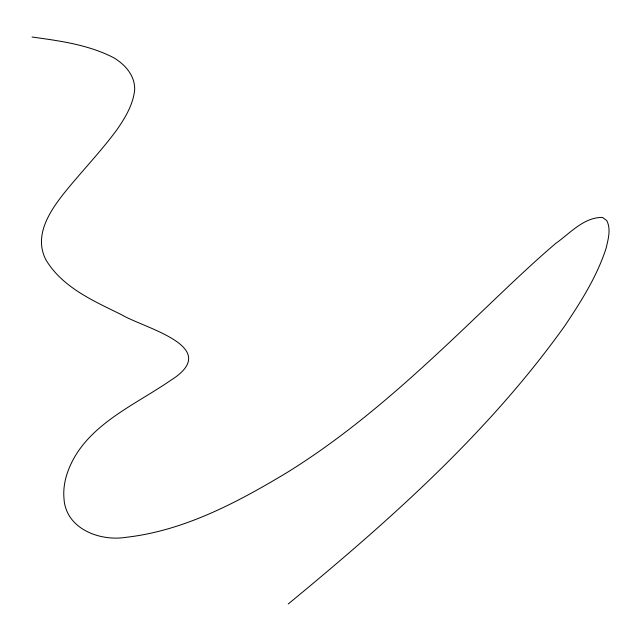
<?xml version="1.0" encoding="UTF-8"?>
<svg xmlns="http://www.w3.org/2000/svg" width="641" height="641" viewBox="0 0 641 641"><rect width="100%" height="100%" fill="white"/><g stroke="black" fill="none" stroke-linecap="round" stroke-linejoin="round"><path stroke-width="0.96" d="M288.242 603.966C389.223 520.804 488.562 432.739 564.921 325.676C581.163 301.39 597.003 276.303 606.082 248.331C608.157 239.341 611.185 229.382 606.779 220.592L602.516 217.435C583.783 217.147 569.913 233.404 555.675 243.46C528.601 266.528 503.177 291.423 477.385 315.893C417.563 373.03 356.42 429.839 285.67 473.378C236.545 502.8 183.871 530.756 126.141 537.302C99.724 541.653 65.374 528.657 63.964 498.121A167.413 88.218 -22.3 0 1 66.768 474.693C82.064 427.042 132.214 406.787 170.169 380.706C224.35 347.021 144.289 328.368 121.349 314.619C93.65 300.974 62.57 287.545 46 259.982C32.234 233.725 52.706 206.915 68.867 187.316C84.7 168.279 101.727 150.226 116.494 130.315C124.923 118.24 132.879 105.244 134.642 90.325C135.331 75.959 125.372 64.693 113.697 57.73C88.402 44.694 59.893 40.848 32.05 37.034"/></g></svg>
